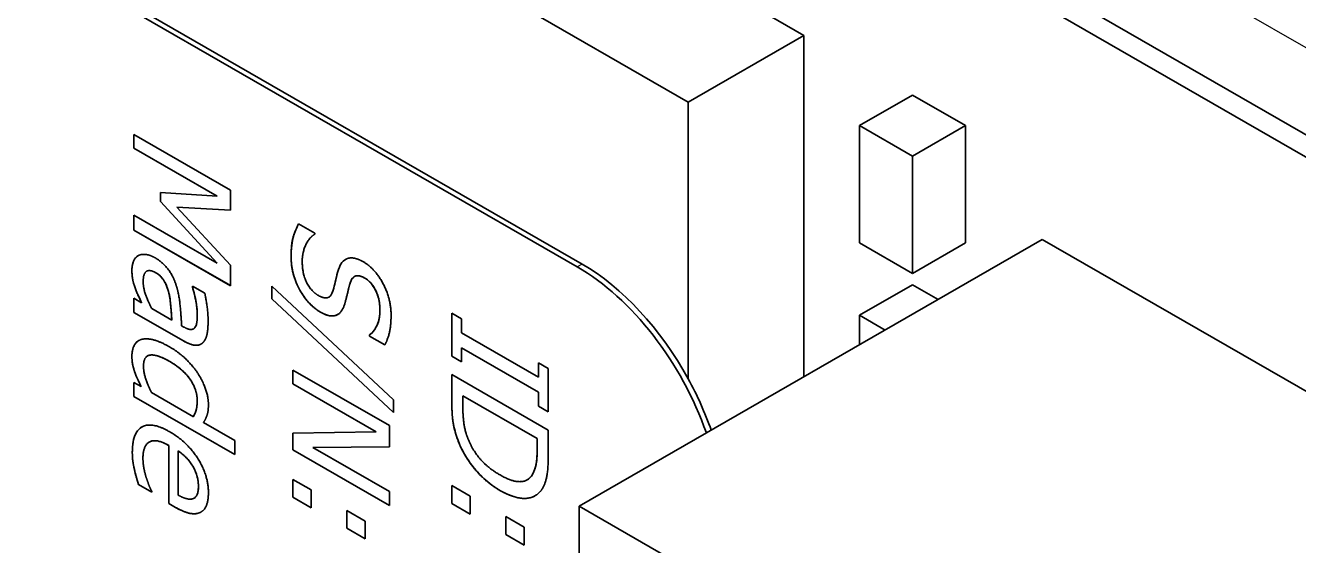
# Model space of a CAD drawing. Header units: millimetres. Extents: x 0 to 119, y 0 to 84.
# Drawn here: x 34.54 to 42, y 22.7 to 25.75 of the extents above; entities that cross this region are included whole.
import ezdxf

# ---------------------------------------------------------------- set-up
doc = ezdxf.new("R2010")
doc.units = ezdxf.units.MM
doc.header["$LTSCALE"] = 0.2
doc.layers.add('Sichtbar (ISO)', color=7, linetype='Continuous', lineweight=35)
doc.layers.add('Sichtbar schmal (ISO)', color=7, linetype='Continuous', lineweight=25)

msp = doc.modelspace()

# ---------------------------------------------------------------- linework, layer by layer
at = {"layer": 'Sichtbar (ISO)'}
for p, q in [((34.574, 28.2947), (39.0994, 25.6886)), ((33.8951, 27.9038), (38.4206, 25.2977)), ((45.6614, 23.0212), (40.3638, 26.0719)), ((34.9699, 25.9768), (37.7984, 24.348)), ((40.2506, 26.0068), (45.5482, 22.9561)), ((34.9416, 25.9605), (37.7701, 24.3317)), ((39.0994, 25.6886), (38.4206, 25.2977)), ((39.0994, 25.6886), (39.0994, 23.687)), ((39.7358, 25.3385), (39.4247, 25.1594)), ((39.7358, 25.3385), (40.047, 25.1594)), ((38.4206, 25.2977), (38.4206, 23.6756)), ((39.4247, 24.4726), (39.4247, 25.1594)), ((39.4247, 25.1594), (39.7358, 24.9802)), ((40.047, 25.1594), (39.7358, 24.9802)), ((40.047, 25.1594), (40.047, 24.4726)), ((35.1719, 25.0265), (35.1719, 25.1076)), ((35.1719, 25.1076), (35.7376, 24.7818)), ((35.172, 25.0265), (35.172, 25.1076)), ((35.6592, 24.7459), (35.1719, 25.0265)), ((35.172, 25.0265), (35.1719, 25.0265)), ((35.6593, 24.7459), (35.172, 25.0265)), ((39.7358, 24.9802), (39.7358, 24.2934)), ((35.7376, 24.7818), (35.7376, 24.6631)), ((35.3278, 24.7147), (35.3278, 24.7677)), ((35.3278, 24.7677), (35.6592, 24.7459)), ((35.3278, 24.7147), (35.3278, 24.7677)), ((35.6592, 24.3532), (35.3278, 24.7147)), ((35.6593, 24.3532), (35.3278, 24.7147)), ((35.3278, 24.7147), (35.3278, 24.7147)), ((35.6593, 24.7459), (35.6592, 24.7459)), ((35.1719, 24.5468), (35.1719, 24.6338)), ((35.1719, 24.6338), (35.6592, 24.3532)), ((35.172, 24.5469), (35.172, 24.6337)), ((35.7376, 24.6632), (35.4227, 24.6813)), ((35.4227, 24.6813), (35.4227, 24.6812)), ((35.7376, 24.6631), (35.4227, 24.6812)), ((35.4227, 24.6812), (35.7376, 24.3419)), ((36.1372, 24.584), (36.2317, 24.5297)), ((35.172, 24.5469), (35.1719, 24.5468)), ((35.7376, 24.2211), (35.1719, 24.5468)), ((35.7376, 24.2212), (35.172, 24.5469)), ((36.2317, 24.5297), (36.2317, 24.5233)), ((40.4967, 24.4916), (37.7814, 22.928)), ((40.4967, 24.4916), (42.8499, 23.1365)), ((39.7358, 24.2934), (39.4247, 24.4726)), ((40.047, 24.4726), (39.7358, 24.2934)), ((35.6593, 24.3532), (35.6592, 24.3532)), ((35.7376, 24.3419), (35.7376, 24.2211)), ((35.2467, 24.306), (35.2467, 24.306)), ((36.4648, 24.2745), (36.4647, 24.2745)), ((35.1807, 24.2021), (35.1806, 24.2021)), ((35.5143, 24.2187), (35.5872, 24.1768)), ((35.5143, 24.214), (35.5143, 24.2187)), ((35.5144, 24.214), (35.5143, 24.214)), ((35.5144, 24.214), (35.5144, 24.2187)), ((35.9804, 24.1438), (35.9804, 24.218)), ((35.9804, 24.218), (36.6942, 23.552)), ((35.9805, 24.1438), (35.9805, 24.2179)), ((39.7358, 24.2267), (39.4247, 24.0475)), ((39.7358, 24.2267), (39.8862, 24.1401)), ((35.1719, 24.0645), (35.1719, 24.1472)), ((35.1719, 24.1472), (35.2168, 24.1213)), ((35.172, 24.0646), (35.172, 24.1472)), ((35.2169, 24.1214), (35.2168, 24.1213)), ((36.6942, 23.4768), (35.9804, 24.1438)), ((35.9805, 24.1438), (35.9804, 24.1438)), ((36.6942, 23.4769), (35.9805, 24.1438)), ((36.3136, 24.1538), (36.3135, 24.1538)), ((35.172, 24.0646), (35.1719, 24.0645)), ((35.4621, 23.8974), (35.1719, 24.0645)), ((35.4621, 23.8975), (35.172, 24.0646)), ((35.2764, 24.087), (35.3942, 24.0192)), ((37.0347, 23.807), (37.0347, 24.0603)), ((37.0347, 24.0603), (37.0924, 24.0271)), ((37.0347, 23.807), (37.0347, 24.0603)), ((39.4247, 24.0475), (39.5751, 23.9609)), ((39.4247, 23.8743), (39.4247, 24.0475)), ((35.3943, 24.0192), (35.3942, 24.0192)), ((35.4511, 23.9864), (35.4648, 23.9785)), ((35.5211, 23.9681), (35.5211, 23.9681)), ((37.0924, 24.0271), (37.0924, 23.9439)), ((36.5525, 23.9256), (36.5525, 23.932)), ((36.5526, 23.932), (36.5525, 23.932)), ((36.5526, 23.9257), (36.5525, 23.9256)), ((36.6424, 23.8739), (36.5525, 23.9256)), ((36.5526, 23.9257), (36.5526, 23.932)), ((36.6424, 23.8739), (36.5526, 23.9257)), ((37.0924, 23.9439), (37.5426, 23.6846)), ((35.2515, 23.8094), (35.2514, 23.8093)), ((37.0924, 23.7737), (37.0347, 23.807)), ((37.0347, 23.807), (37.0347, 23.807)), ((37.0924, 23.7738), (37.0347, 23.807)), ((37.0925, 23.857), (37.0924, 23.8569)), ((37.5426, 23.5977), (37.0924, 23.8569)), ((37.0924, 23.8569), (37.0924, 23.7737)), ((37.5427, 23.5977), (37.0925, 23.857)), ((37.5426, 23.6846), (37.5426, 23.7678)), ((37.5426, 23.7678), (37.6004, 23.7346)), ((37.5427, 23.6847), (37.5427, 23.7678)), ((37.6004, 23.7346), (37.6004, 23.4812)), ((36.1033, 23.6453), (36.1033, 23.7264)), ((36.1033, 23.7264), (36.669, 23.4007)), ((36.1034, 23.6453), (36.1034, 23.7264)), ((37.0347, 23.5489), (37.0347, 23.6994)), ((37.0347, 23.6994), (37.6004, 23.3736)), ((37.0347, 23.5489), (37.0347, 23.6994)), ((37.5427, 23.6847), (37.5426, 23.6846)), ((35.1719, 23.5711), (35.1719, 23.6538)), ((35.1719, 23.6538), (35.215, 23.629)), ((35.172, 23.5711), (35.172, 23.6537)), ((35.2151, 23.629), (35.215, 23.629)), ((35.2751, 23.5944), (35.5203, 23.4531)), ((36.5911, 23.3644), (36.1033, 23.6453)), ((36.1034, 23.6453), (36.1033, 23.6453)), ((36.5911, 23.3645), (36.1034, 23.6453)), ((37.5426, 23.5145), (37.5426, 23.5977)), ((37.5427, 23.5977), (37.5426, 23.5977)), ((37.5427, 23.5145), (37.5427, 23.5977)), ((35.7628, 23.2308), (35.1719, 23.5711)), ((35.172, 23.5711), (35.1719, 23.5711)), ((35.7628, 23.2309), (35.172, 23.5711)), ((36.6942, 23.552), (36.6942, 23.4768)), ((37.0998, 23.575), (37.0998, 23.5087)), ((37.0998, 23.575), (37.0998, 23.575)), ((37.5353, 23.3242), (37.0998, 23.575)), ((37.5353, 23.3242), (37.0998, 23.575)), ((37.6004, 23.4812), (37.5426, 23.5145)), ((37.5427, 23.5145), (37.5426, 23.5145)), ((37.6004, 23.4813), (37.5427, 23.5145)), ((35.5204, 23.4532), (35.5203, 23.4531)), ((35.5794, 23.4191), (35.7628, 23.3135)), ((36.1033, 23.3559), (36.5911, 23.3644)), ((36.5911, 23.3645), (36.5911, 23.3644)), ((36.669, 23.4007), (36.669, 23.2772)), ((37.6004, 23.3736), (37.6004, 23.2247)), ((35.2617, 23.3045), (35.2616, 23.3044)), ((35.7628, 23.3135), (35.7628, 23.2308)), ((36.1033, 23.2584), (36.1033, 23.3559)), ((36.1034, 23.2584), (36.1034, 23.3559)), ((37.0801, 23.2912), (37.0801, 23.2911)), ((37.5353, 23.258), (37.5353, 23.3242)), ((37.5353, 23.258), (37.5353, 23.3242)), ((37.5353, 23.3242), (37.5353, 23.3242)), ((35.3768, 22.9437), (35.3768, 23.2835)), ((35.3769, 23.2835), (35.3768, 23.2835)), ((35.3769, 22.9438), (35.3769, 23.2835)), ((35.4314, 23.2521), (35.4314, 23.2521)), ((35.4314, 23.2521), (35.4314, 22.9929)), ((36.669, 22.9326), (36.1033, 23.2584)), ((36.1034, 23.2584), (36.1033, 23.2584)), ((36.669, 22.9327), (36.1034, 23.2584)), ((36.669, 23.2772), (36.2211, 23.2717)), ((36.2211, 23.2717), (36.669, 23.0137)), ((36.2212, 23.2717), (36.2211, 23.2717)), ((36.669, 23.2772), (36.2212, 23.2717)), ((35.5162, 23.163), (35.5162, 23.163)), ((36.1033, 22.9807), (36.1033, 23.0856)), ((36.1033, 23.0856), (36.2115, 23.0233)), ((36.1034, 22.9807), (36.1034, 23.0856)), ((37.4769, 23.0829), (37.4769, 23.0828)), ((35.276, 23.0108), (35.198, 23.0557)), ((35.1981, 23.0557), (35.198, 23.0557)), ((35.276, 23.0109), (35.1981, 23.0557)), ((35.276, 23.0156), (35.276, 23.0108)), ((36.2115, 23.0233), (36.2115, 22.9184)), ((36.669, 23.0137), (36.669, 22.9326)), ((37.0347, 22.9441), (37.0347, 23.0491)), ((37.0347, 23.0491), (37.1429, 22.9868)), ((37.0347, 22.9442), (37.0347, 23.049)), ((37.1429, 22.9868), (37.1429, 22.8818)), ((35.3769, 22.9438), (35.3768, 22.9437)), ((35.4158, 22.9213), (35.3768, 22.9437)), ((35.4158, 22.9213), (35.3769, 22.9438)), ((35.5241, 22.9752), (35.5241, 22.9751)), ((36.2115, 22.9184), (36.1033, 22.9807)), ((36.1034, 22.9807), (36.1033, 22.9807)), ((36.2115, 22.9184), (36.1034, 22.9807)), ((37.1429, 22.8819), (37.0347, 22.9442)), ((37.0347, 22.9442), (37.0347, 22.9441)), ((37.1429, 22.8818), (37.0347, 22.9441)), ((37.7814, 20.9005), (37.7814, 22.928)), ((37.7814, 22.928), (40.1346, 21.5728)), ((36.4196, 22.7985), (36.4196, 22.9035)), ((36.4196, 22.9035), (36.5278, 22.8412)), ((36.4197, 22.7986), (36.4197, 22.9034)), ((36.5278, 22.8412), (36.5278, 22.7362)), ((37.351, 22.762), (37.351, 22.8669)), ((37.351, 22.8669), (37.4592, 22.8046)), ((37.351, 22.762), (37.351, 22.8669)), ((36.4197, 22.7986), (36.4196, 22.7985)), ((36.5278, 22.7362), (36.4196, 22.7985)), ((36.5278, 22.7363), (36.4197, 22.7986)), ((37.4592, 22.6997), (37.351, 22.762)), ((37.4592, 22.6997), (37.351, 22.762)), ((37.351, 22.762), (37.351, 22.762)), ((37.4592, 22.8046), (37.4592, 22.6997))]:
    msp.add_line(p, q, dxfattribs=at)
for centre, major_axis, start_param, end_param in [((34.9416, 24.9794), (-0.5988, 1.0399), 5.499721, 7.070517), ((37.7701, 23.3507), (0.5988, -1.0399), 1.255664, 2.358128), ((37.7984, 23.3669), (0.5988, -1.0399), 1.534916, 2.358128), ((37.7984, 23.3669), (0.5988, -1.0399), 1.255664, 1.534916)]:
    msp.add_ellipse(centre, major_axis=major_axis, ratio=0.578093, start_param=start_param, end_param=end_param, dxfattribs=at)
for points, degree in [([(36.0932, 24.3947), (36.0932, 24.4658), (36.1189, 24.5506), (36.1372, 24.584)], 2), ([(36.2317, 24.5233), (36.1968, 24.5004), (36.1583, 24.414), (36.1583, 24.3636)], 2), ([(35.1976, 24.3974), (35.215, 24.407), (35.2663, 24.4013), (35.2948, 24.3849)], 2), ([(35.16, 24.3136), (35.16, 24.3438), (35.1797, 24.3871), (35.1976, 24.3974)], 2), ([(35.2948, 24.3849), (35.3388, 24.3596), (35.4011, 24.2808), (35.419, 24.2238)], 2), ([(36.1446, 24.1945), (36.1198, 24.24), (36.0932, 24.3348), (36.0932, 24.3947)], 2), ([(36.1583, 24.3636), (36.1583, 24.2915), (36.2101, 24.188), (36.2527, 24.1635)], 2), ([(36.3651, 24.2976), (36.3728, 24.327), (36.3962, 24.3671), (36.415, 24.3769)], 2), ([(36.415, 24.3769), (36.4338, 24.3862), (36.4842, 24.3794), (36.5172, 24.3604)], 2), ([(36.5172, 24.3604), (36.586, 24.3208), (36.6791, 24.1432), (36.6791, 24.0473)], 2), ([(35.1806, 24.2021), (35.1705, 24.2296), (35.16, 24.2765), (35.16, 24.3136)], 2), ([(35.2998, 24.2967), (35.2631, 24.3178), (35.226, 24.2915), (35.226, 24.2459)], 2), ([(35.3768, 24.1766), (35.3681, 24.2144), (35.3319, 24.2782), (35.2998, 24.2967)], 2), ([(36.3394, 24.1941), (36.3467, 24.2201), (36.3568, 24.2647), (36.3651, 24.2976)], 2), ([(36.525, 24.2653), (36.4893, 24.2859), (36.4467, 24.2665), (36.437, 24.2307)], 2), ([(36.614, 24.0789), (36.614, 24.1394), (36.5649, 24.2423), (36.525, 24.2653)], 2), ([(35.2168, 24.1213), (35.2104, 24.1351), (35.1875, 24.1822), (35.1806, 24.2021)], 2), ([(35.226, 24.2459), (35.226, 24.2072), (35.2549, 24.127), (35.2764, 24.087)], 2), ([(35.419, 24.2238), (35.4355, 24.173), (35.4479, 24.0535), (35.4511, 23.9864)], 2), ([(35.5432, 24.0526), (35.5432, 24.0813), (35.5286, 24.1671), (35.5143, 24.214)], 2), ([(36.2647, 24.066), (36.2312, 24.0852), (36.167, 24.1535), (36.1446, 24.1945)], 2), ([(36.2527, 24.1635), (36.2867, 24.1439), (36.3288, 24.1583), (36.3394, 24.1941)], 2), ([(36.437, 24.2307), (36.4306, 24.2068), (36.4141, 24.1363), (36.4072, 24.1137)], 2), ([(35.3942, 24.0192), (35.392, 24.0502), (35.3842, 24.1442), (35.3768, 24.1766)], 2), ([(35.5872, 24.1768), (35.5927, 24.1508), (35.6065, 24.0576), (35.6065, 24.0157)], 2), ([(36.4072, 24.1137), (36.3893, 24.0567), (36.3174, 24.0356), (36.2647, 24.066)], 2), ([(35.529, 23.975), (35.5377, 23.9858), (35.5432, 24.0283), (35.5432, 24.0526)], 2), ([(36.5525, 23.932), (36.5773, 23.949), (36.614, 24.0254), (36.614, 24.0789)], 2), ([(36.6791, 24.0473), (36.6791, 23.9922), (36.6603, 23.9055), (36.6424, 23.8739)], 2), ([(35.4648, 23.9785), (35.4896, 23.9643), (35.5203, 23.9641), (35.529, 23.975)], 2), ([(35.5211, 23.9681), (35.5241, 23.9698), (35.5268, 23.9721), (35.5291, 23.975)], 3), ([(35.6065, 24.0157), (35.6065, 23.9648), (35.5927, 23.9033), (35.5749, 23.886)], 2), ([(35.16, 23.8069), (35.16, 23.8472), (35.1889, 23.8984), (35.2168, 23.9062)], 2), ([(35.2168, 23.9062), (35.2448, 23.9139), (35.3273, 23.8929), (35.3809, 23.862)], 2), ([(35.5749, 23.886), (35.5574, 23.869), (35.502, 23.8745), (35.4621, 23.8974)], 2), ([(35.1751, 23.7182), (35.1678, 23.7399), (35.16, 23.782), (35.16, 23.8069)], 2), ([(35.3823, 23.7759), (35.3071, 23.8192), (35.2278, 23.8097), (35.2278, 23.7488)], 2), ([(35.3809, 23.862), (35.4369, 23.8298), (35.5185, 23.7494), (35.5492, 23.7026)], 2), ([(35.2278, 23.7488), (35.2278, 23.7164), (35.2535, 23.6359), (35.2751, 23.5944)], 2), ([(35.5428, 23.5478), (35.5428, 23.6114), (35.4603, 23.731), (35.3823, 23.7759)], 2), ([(35.215, 23.629), (35.2012, 23.656), (35.1829, 23.6946), (35.1751, 23.7182)], 2), ([(35.5492, 23.7026), (35.5767, 23.6597), (35.6083, 23.5657), (35.6083, 23.5238)], 2), ([(35.5203, 23.4531), (35.5331, 23.4765), (35.5428, 23.5197), (35.5428, 23.5478)], 2), ([(35.6083, 23.5238), (35.6083, 23.4873), (35.5941, 23.4409), (35.5794, 23.4191)], 2), ([(37.0801, 23.2911), (37.053, 23.3565), (37.0347, 23.4694), (37.0347, 23.5489)], 2), ([(37.0998, 23.5087), (37.0998, 23.451), (37.1158, 23.3543), (37.1374, 23.3064)], 2), ([(35.1623, 23.2438), (35.1623, 23.3614), (35.2764, 23.425), (35.3819, 23.3643)], 2), ([(35.3819, 23.3643), (35.4855, 23.3047), (35.6083, 23.1083), (35.6083, 23.0071)], 2), ([(35.3768, 23.2835), (35.303, 23.326), (35.2246, 23.2853), (35.2246, 23.2089)], 2), ([(37.3171, 23.0211), (37.2396, 23.0657), (37.1149, 23.2101), (37.0801, 23.2911)], 2), ([(37.1374, 23.3064), (37.164, 23.2455), (37.252, 23.1492), (37.318, 23.1112)], 2), ([(35.1742, 23.1442), (35.1682, 23.1715), (35.1623, 23.2141), (35.1623, 23.2438)], 2), ([(35.5162, 23.163), (35.4992, 23.1913), (35.4584, 23.2338), (35.4314, 23.2521)], 2), ([(37.5014, 23.1047), (37.5192, 23.1294), (37.5353, 23.1991), (37.5353, 23.258)], 2), ([(37.6004, 23.2247), (37.6004, 23.1325), (37.5765, 23.0413), (37.5554, 23.0163)], 2), ([(35.198, 23.0557), (35.193, 23.0729), (35.1783, 23.1248), (35.1742, 23.1442)], 2), ([(35.2246, 23.2089), (35.2246, 23.1819), (35.2352, 23.1234), (35.2434, 23.0974)], 2), ([(35.5496, 23.0456), (35.5496, 23.0785), (35.5327, 23.1344), (35.5162, 23.163)], 2), ([(35.2434, 23.0974), (35.2526, 23.0699), (35.2686, 23.0299), (35.276, 23.0156)], 2), ([(37.318, 23.1112), (37.3831, 23.0737), (37.4752, 23.0705), (37.5014, 23.1047)], 2), ([(37.4769, 23.0829), (37.4863, 23.0882), (37.4944, 23.0956), (37.5014, 23.1047)], 3), ([(35.4314, 22.9929), (35.4603, 22.9773), (35.5024, 22.9668), (35.5166, 22.9719)], 2), ([(35.5166, 22.9719), (35.5327, 22.977), (35.5496, 23.0122), (35.5496, 23.0456)], 2), ([(35.6083, 23.0071), (35.6083, 22.9615), (35.5854, 22.9042), (35.5611, 22.8922)], 2), ([(37.5554, 23.0163), (37.5192, 22.9741), (37.3996, 22.9736), (37.3171, 23.0211)], 2), ([(35.5611, 22.8922), (35.5368, 22.8797), (35.4667, 22.892), (35.4158, 22.9213)], 2), ([(35.5651, 22.8944), (35.5638, 22.8936), (35.5625, 22.8929), (35.5612, 22.8922)], 3)]:
    msp.add_open_spline(points, degree=degree, dxfattribs=at)
for points, knots in [([(36.0933, 24.3948), (36.0933, 24.4642), (36.1025, 24.4962), (36.1144, 24.5356), (36.1247, 24.5611), (36.1372, 24.584)], [-0.02217264, -0.02217264, -0.02217264, -0.02217264, -0.01539598, -0.01539598, -0.00001106, -0.00001106, -0.00001106, -0.00001106]), ([(35.16, 24.3136), (35.16, 24.3393), (35.1654, 24.3555), (35.1764, 24.3798), (35.1856, 24.3905), (35.1976, 24.3974)], [-0.01523281, -0.01523281, -0.01523281, -0.01523281, -0.00899167, -0.00899167, -0.00001412, -0.00001412, -0.00001412, -0.00001412]), ([(36.1446, 24.1945), (36.1211, 24.2377), (36.111, 24.2716), (36.0967, 24.3226), (36.0933, 24.3595), (36.0933, 24.3948)], [-0.02347159, -0.02347159, -0.02347159, -0.02347159, -0.01617402, -0.01617402, 0, 0, 0, 0]), ([(36.3651, 24.2976), (36.3725, 24.3255), (36.3807, 24.3403), (36.3924, 24.3604), (36.4025, 24.3703), (36.415, 24.3769)], [-0.01380072, -0.01380072, -0.01380072, -0.01380072, -0.00917011, -0.00917011, -0.0000141, -0.0000141, -0.0000141, -0.0000141]), ([(35.1807, 24.2021), (35.1709, 24.2287), (35.167, 24.2457), (35.1614, 24.2706), (35.16, 24.2919), (35.16, 24.3136)], [-0.01416237, -0.01416237, -0.01416237, -0.01416237, -0.00996067, -0.00996067, 0, 0, 0, 0]), ([(35.2999, 24.2967), (35.2932, 24.3006), (35.2864, 24.3039), (35.2739, 24.3083), (35.2682, 24.3095), (35.2568, 24.3099), (35.2514, 24.3087), (35.2467, 24.306)], [-0.03467111, -0.03467111, -0.03467111, -0.03467111, -0.02743647, -0.02743647, -0.02102859, -0.02102859, -0.01384825, -0.01384825, -0.01384825, -0.01384825]), ([(35.3769, 24.1766), (35.3736, 24.1907), (35.3692, 24.205), (35.3573, 24.2337), (35.3515, 24.244), (35.3436, 24.2575), (35.3371, 24.2659), (35.3204, 24.2833), (35.3101, 24.2908), (35.2999, 24.2967)], [-0.01299646, -0.01299646, -0.01299646, -0.01299646, -0.01129221, -0.01129221, -0.00954325, -0.00954325, -0.00542531, -0.00542531, 0, 0, 0, 0]), ([(36.3394, 24.1942), (36.3439, 24.21), (36.3481, 24.226), (36.3558, 24.2601), (36.3608, 24.2803), (36.3651, 24.2976)], [-0.0180387, -0.0180387, -0.0180387, -0.0180387, -0.00934625, -0.00934625, 0, 0, 0, 0]), ([(36.4647, 24.2745), (36.462, 24.2729), (36.4591, 24.2708), (36.4471, 24.2589), (36.4411, 24.2455), (36.4371, 24.2307)], [-0.01071911, -0.01071911, -0.01071911, -0.01071911, -0.00812508, -0.00812508, 0, 0, 0, 0]), ([(36.5251, 24.2653), (36.5165, 24.2703), (36.5078, 24.2744), (36.4919, 24.279), (36.4847, 24.2799), (36.4752, 24.2787), (36.4703, 24.2777), (36.4648, 24.2745)], [-0.04166727, -0.04166727, -0.04166727, -0.04166727, -0.02813212, -0.02813212, -0.01598919, -0.01598919, -0.01073693, -0.01073693, -0.01073693, -0.01073693]), ([(36.614, 24.079), (36.614, 24.0929), (36.613, 24.1076), (36.6085, 24.1361), (36.6052, 24.1499), (36.5946, 24.1812), (36.5873, 24.1964), (36.5732, 24.2203), (36.5653, 24.2311), (36.5464, 24.251), (36.5359, 24.2591), (36.5251, 24.2653)], [-0.02503273, -0.02503273, -0.02503273, -0.02503273, -0.02032399, -0.02032399, -0.01611431, -0.01611431, -0.0108579, -0.0108579, -0.0057135, -0.0057135, 0, 0, 0, 0]), ([(35.2169, 24.1214), (35.2111, 24.1339), (35.2051, 24.1463), (35.1921, 24.1729), (35.1857, 24.1877), (35.1807, 24.2021)], [-0.01114771, -0.01114771, -0.01114771, -0.01114771, -0.00594167, -0.00594167, 0, 0, 0, 0]), ([(35.5433, 24.0527), (35.5433, 24.0763), (35.5395, 24.1032), (35.5309, 24.1537), (35.5236, 24.1837), (35.5144, 24.214)], [-0.02136764, -0.02136764, -0.02136764, -0.02136764, -0.01246924, -0.01246924, 0, 0, 0, 0]), ([(36.2647, 24.066), (36.2524, 24.0731), (36.2402, 24.0817), (36.2142, 24.1036), (36.202, 24.116), (36.1744, 24.147), (36.1583, 24.1696), (36.1446, 24.1945)], [-0.02096983, -0.02096983, -0.02096983, -0.02096983, -0.01622022, -0.01622022, -0.01067854, -0.01067854, 0, 0, 0, 0]), ([(36.3136, 24.1538), (36.3162, 24.1553), (36.3187, 24.1572), (36.3297, 24.168), (36.3354, 24.1806), (36.3394, 24.1942)], [-0.009713822, -0.009713822, -0.009713822, -0.009713822, -0.00757807, -0.00757807, 0, 0, 0, 0]), ([(35.3943, 24.0192), (35.3925, 24.0439), (35.3901, 24.0727), (35.3864, 24.1182), (35.3841, 24.1449), (35.3769, 24.1766)], [-0.02873879, -0.02873879, -0.02873879, -0.02873879, -0.01320822, -0.01320822, 0, 0, 0, 0]), ([(35.5291, 23.975), (35.5321, 23.9788), (35.5345, 23.9833), (35.5391, 23.9963), (35.5401, 24.0041), (35.5424, 24.0216), (35.5433, 24.0369), (35.5433, 24.0527)], [-0.009693054, -0.009693054, -0.009693054, -0.009693054, -0.00872388, -0.00872388, -0.007238429, -0.007238429, 0, 0, 0, 0]), ([(36.3657, 24.0514), (36.3657, 24.0514), (36.3656, 24.0514), (36.3511, 24.0431), (36.336, 24.0428), (36.3058, 24.046), (36.2853, 24.0541), (36.2647, 24.066)], [-0.0173324, -0.0173324, -0.0173324, -0.0173324, -0.01732193, -0.01732193, -0.01092918, -0.01092918, 0, 0, 0, 0]), ([(36.5526, 23.932), (36.5753, 23.9477), (36.5895, 23.9737), (36.6084, 24.015), (36.614, 24.0447), (36.614, 24.079)], [-0.02591396, -0.02591396, -0.02591396, -0.02591396, -0.01572648, -0.01572648, 0, 0, 0, 0]), ([(35.16, 23.807), (35.16, 23.8222), (35.1616, 23.8363), (35.1683, 23.8614), (35.1732, 23.8722), (35.1855, 23.8887), (35.1923, 23.8948), (35.2001, 23.8992)], [-0.02352956, -0.02352956, -0.02352956, -0.02352956, -0.01659242, -0.01659242, -0.00986868, -0.00986868, -0.00395427, -0.00395427, -0.00395427, -0.00395427]), ([(35.5647, 23.8783), (35.5616, 23.8765), (35.5584, 23.8751), (35.5475, 23.8716), (35.5393, 23.8708), (35.5088, 23.8738), (35.4848, 23.8844), (35.4621, 23.8975)], [-0.02000297, -0.02000297, -0.02000297, -0.02000297, -0.01746961, -0.01746961, -0.01202918, -0.01202918, 0, 0, 0, 0]), ([(35.1752, 23.7182), (35.1682, 23.7388), (35.1653, 23.7539), (35.161, 23.7767), (35.16, 23.7925), (35.16, 23.807)], [-0.009621503, -0.009621503, -0.009621503, -0.009621503, -0.00662646, -0.00662646, 0, 0, 0, 0]), ([(35.3824, 23.7759), (35.3625, 23.7873), (35.3419, 23.7978), (35.3067, 23.8108), (35.2908, 23.8148), (35.2644, 23.8151), (35.2567, 23.8124), (35.2515, 23.8094)], [-0.02647358, -0.02647358, -0.02647358, -0.02647358, -0.02082672, -0.02082672, -0.01630003, -0.01630003, -0.01248373, -0.01248373, -0.01248373, -0.01248373]), ([(35.5428, 23.5478), (35.5428, 23.558), (35.542, 23.5686), (35.5385, 23.5899), (35.5359, 23.6003), (35.5266, 23.628), (35.5186, 23.6446), (35.4938, 23.6843), (35.4774, 23.7023), (35.4389, 23.74), (35.4098, 23.7601), (35.3824, 23.7759)], [-0.03241956, -0.03241956, -0.03241956, -0.03241956, -0.02928107, -0.02928107, -0.02635316, -0.02635316, -0.02161197, -0.02161197, -0.01452259, -0.01452259, 0, 0, 0, 0]), ([(35.2151, 23.629), (35.2072, 23.6444), (35.1995, 23.6598), (35.1855, 23.6893), (35.1799, 23.704), (35.1752, 23.7182)], [-0.01233658, -0.01233658, -0.01233658, -0.01233658, -0.00585387, -0.00585387, 0, 0, 0, 0]), ([(35.5204, 23.4532), (35.5275, 23.4662), (35.5343, 23.4816), (35.54, 23.5069), (35.5428, 23.5226), (35.5428, 23.5478)], [-0.03340225, -0.03340225, -0.03340225, -0.03340225, -0.01157035, -0.01157035, 0, 0, 0, 0]), ([(37.0801, 23.2912), (37.0551, 23.3516), (37.0472, 23.3927), (37.0366, 23.458), (37.0347, 23.5076), (37.0347, 23.5489)], [-0.02752029, -0.02752029, -0.02752029, -0.02752029, -0.01896722, -0.01896722, 0, 0, 0, 0]), ([(35.1623, 23.2438), (35.1623, 23.2655), (35.1638, 23.2865), (35.1704, 23.323), (35.1753, 23.3389), (35.1932, 23.3747), (35.2069, 23.3861), (35.2184, 23.3927)], [-0.05054616, -0.05054616, -0.05054616, -0.05054616, -0.04482661, -0.04482661, -0.03968719, -0.03968719, -0.03149086, -0.03149086, -0.03149086, -0.03149086]), ([(35.3769, 23.2835), (35.363, 23.2915), (35.3489, 23.2985), (35.3232, 23.308), (35.3113, 23.311), (35.2826, 23.3134), (35.2704, 23.3095), (35.2617, 23.3045)], [-0.03496004, -0.03496004, -0.03496004, -0.03496004, -0.03024418, -0.03024418, -0.02608108, -0.02608108, -0.01965825, -0.01965825, -0.01965825, -0.01965825]), ([(37.3171, 23.0211), (37.2853, 23.0394), (37.2539, 23.0621), (37.1877, 23.1231), (37.1613, 23.156), (37.1183, 23.2152), (37.097, 23.252), (37.0801, 23.2912)], [-0.03763209, -0.03763209, -0.03763209, -0.03763209, -0.02776014, -0.02776014, -0.01619609, -0.01619609, 0, 0, 0, 0]), ([(35.1743, 23.1442), (35.1707, 23.1606), (35.1675, 23.1769), (35.163, 23.2097), (35.1623, 23.2282), (35.1623, 23.2438)], [-0.01397438, -0.01397438, -0.01397438, -0.01397438, -0.00718373, -0.00718373, 0, 0, 0, 0]), ([(35.5162, 23.163), (35.5053, 23.1813), (35.4929, 23.198), (35.4682, 23.2237), (35.4531, 23.2375), (35.4314, 23.2521)], [-0.02675908, -0.02675908, -0.02675908, -0.02675908, -0.01155371, -0.01155371, 0, 0, 0, 0]), ([(37.5014, 23.1047), (37.5133, 23.1212), (37.522, 23.141), (37.5306, 23.1786), (37.5353, 23.2058), (37.5353, 23.258)], [-0.06305833, -0.06305833, -0.06305833, -0.06305833, -0.02396159, -0.02396159, 0, 0, 0, 0]), ([(35.1981, 23.0557), (35.1932, 23.0726), (35.1878, 23.0916), (35.1815, 23.1137), (35.1774, 23.1296), (35.1743, 23.1442)], [-0.009150797, -0.009150797, -0.009150797, -0.009150797, -0.006111627, -0.006111627, 0, 0, 0, 0]), ([(35.5497, 23.0457), (35.5497, 23.0558), (35.5491, 23.0664), (35.5463, 23.0868), (35.5442, 23.0966), (35.538, 23.1171), (35.5314, 23.1368), (35.5162, 23.163)], [-0.03392832, -0.03392832, -0.03392832, -0.03392832, -0.02187307, -0.02187307, -0.01133736, -0.01133736, 0, 0, 0, 0]), ([(35.5241, 22.9752), (35.5267, 22.9767), (35.5291, 22.9784), (35.5366, 22.9856), (35.5399, 22.9916), (35.5478, 23.0093), (35.5497, 23.0275), (35.5497, 23.0457)], [-0.01217106, -0.01217106, -0.01217106, -0.01217106, -0.01104071, -0.01104071, -0.00833089, -0.00833089, 0, 0, 0, 0]), ([(37.5241, 22.9901), (37.5184, 22.9868), (37.5124, 22.984), (37.489, 22.9755), (37.4673, 22.972), (37.402, 22.9791), (37.3594, 22.9968), (37.3171, 23.0211)], [-0.04290384, -0.04290384, -0.04290384, -0.04290384, -0.03737677, -0.03737677, -0.02240979, -0.02240979, 0, 0, 0, 0]), ([(35.5611, 22.8922), (35.5529, 22.888), (35.5439, 22.8854), (35.5213, 22.883), (35.5092, 22.8846), (35.4749, 22.8906), (35.4442, 22.905), (35.4158, 22.9213)], [-0.0222946, -0.0222946, -0.0222946, -0.0222946, -0.01918112, -0.01918112, -0.01504912, -0.01504912, 0, 0, 0, 0])]:
    msp.add_open_spline(points, degree=3, knots=knots, dxfattribs=at)
at = {"layer": 'Sichtbar schmal (ISO)'}
for p, q in [((31.3495, 31.7741), (46.3968, 23.1089)), ((36.0933, 24.3948), (36.0932, 24.3947)), ((37.7984, 24.348), (37.7701, 24.3317)), ((35.16, 24.3136), (35.16, 24.3136)), ((35.2999, 24.2967), (35.2998, 24.2967)), ((36.3651, 24.2976), (36.3651, 24.2976)), ((36.5251, 24.2653), (36.525, 24.2653)), ((36.1446, 24.1945), (36.1446, 24.1945)), ((36.3394, 24.1942), (36.3394, 24.1941)), ((35.3769, 24.1766), (35.3768, 24.1766)), ((35.5433, 24.0527), (35.5432, 24.0526)), ((36.2647, 24.066), (36.2647, 24.066)), ((36.614, 24.079), (36.614, 24.0789)), ((35.5291, 23.975), (35.529, 23.975)), ((35.4621, 23.8975), (35.4621, 23.8974)), ((35.16, 23.807), (35.16, 23.8069)), ((35.3824, 23.7759), (35.3823, 23.7759)), ((35.1752, 23.7182), (35.1751, 23.7182)), ((35.5428, 23.5478), (35.5428, 23.5478)), ((37.0347, 23.5489), (37.0347, 23.5489)), ((35.1623, 23.2438), (35.1623, 23.2438)), ((37.5353, 23.258), (37.5353, 23.258)), ((35.1743, 23.1442), (35.1742, 23.1442)), ((37.5014, 23.1047), (37.5014, 23.1047)), ((35.5497, 23.0457), (35.5496, 23.0456)), ((37.3171, 23.0211), (37.3171, 23.0211)), ((35.4158, 22.9213), (35.4158, 22.9213)), ((35.5612, 22.8922), (35.5611, 22.8922))]:
    msp.add_line(p, q, dxfattribs=at)

doc.saveas('drawing.dxf')
